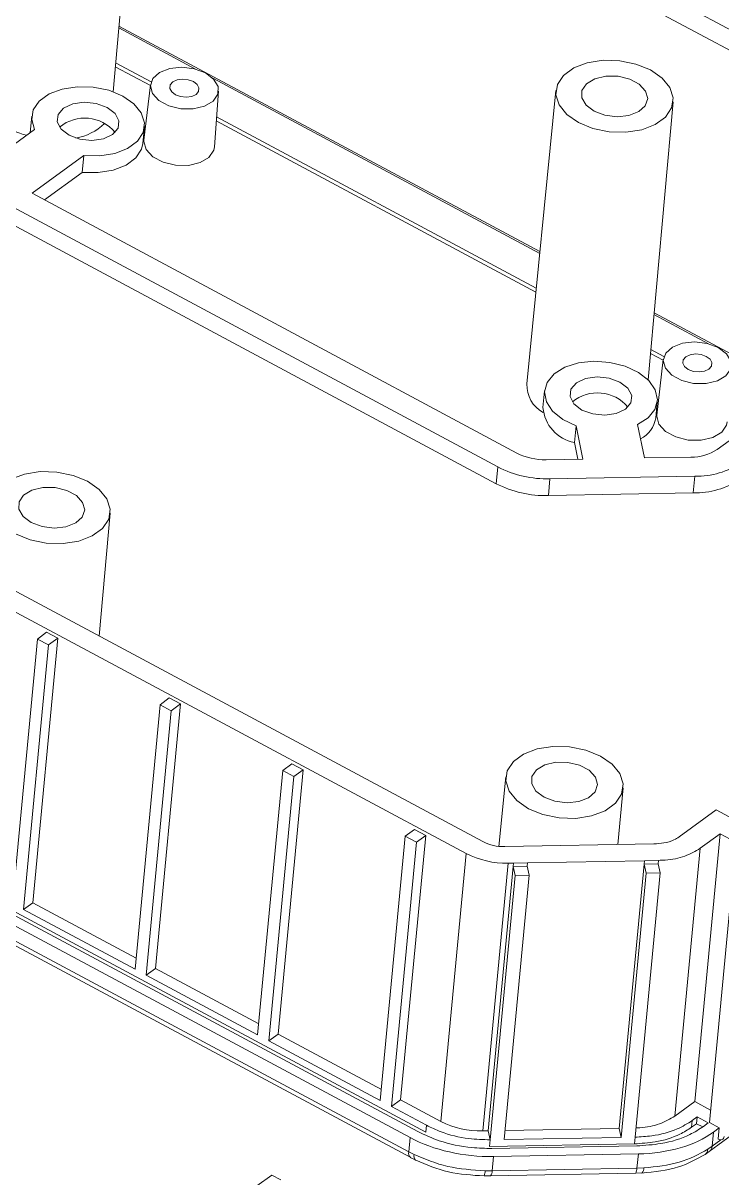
# Model space of a CAD drawing. Header units: inches. Extents: x 1153 to 4131, y 573 to 1071.
# Drawn here: x 1268 to 1302.6, y 632.6 to 689.7 of the extents above; entities that cross this region are included whole.
import ezdxf

# ---------------------------------------------------------------- set-up
doc = ezdxf.new("R2010")
doc.units = ezdxf.units.IN

# ---------------------------------------------------------------- blocks, each defined once
blk = doc.blocks.new('FGFG')
at = {"color": 7, "linetype": 'Continuous', "lineweight": 15}
for p, q in [((495.761, 958.099), (396.077, 1011.531)), ((394.914, 1010.682), (494.599, 957.25)), ((454.907, 940.302), (345.149, 999.134)), ((454.795, 939.12), (345.037, 997.951)), ((427.724, 966.824), (429.486, 986.378)), ((453.841, 913.826), (343.402, 973.022)), ((342.241, 972.173), (452.68, 912.976)), ((433.557, 968.423), (428.13, 971.332)), ((430.368, 967.321), (429.909, 963.388)), ((457.868, 955.392), (434.776, 967.77)), ((434.886, 962.917), (435.172, 966.867)), ((459.008, 966.899), (456.955, 946.169)), ((465.516, 946.468), (467.287, 966.116)), ((421.981, 965.107), (421.87, 963.933)), ((418.542, 961.5), (422.187, 964.165)), ((429.834, 963.171), (429.946, 964.354)), ((425.652, 962.308), (422.007, 959.643)), ((425.652, 962.308), (425.541, 961.125)), ((425.541, 961.125), (422.876, 959.177)), ((422.007, 959.643), (456.253, 941.286)), ((448.71, 892.909), (338.985, 951.723)), ((449.258, 893.327), (339.56, 952.126)), ((449.825, 893.301), (340.127, 952.1)), ((469.782, 949.006), (465.931, 951.07)), ((448.61, 891.91), (338.92, 950.705)), ((339.06, 950.285), (448.75, 891.49)), ((466.594, 947.904), (466.134, 943.97)), ((458.207, 945.69), (458.095, 944.507)), ((466.06, 943.754), (466.172, 944.937)), ((460.428, 943.221), (460.316, 942.038)), ((460.904, 940.864), (460.428, 943.221)), ((464.781, 943.299), (465.258, 940.942)), ((470.405, 941.541), (472.599, 943.145)), ((460.554, 940.858), (460.316, 942.038)), ((454.907, 940.302), (454.795, 939.12)), ((458.314, 940.817), (460.904, 940.864)), ((465.258, 940.942), (468.548, 941.001)), ((458.587, 939.465), (458.475, 938.282)), ((468.821, 939.649), (458.587, 939.465)), ((468.821, 939.649), (468.709, 938.466)), ((468.709, 938.466), (458.475, 938.282)), ((426.739, 928.353), (427.522, 937.045)), ((420.615, 909.455), (422.382, 928.143)), ((423.82, 928.197), (422.053, 909.509)), ((423.033, 928.619), (422.382, 928.143)), ((422.382, 928.143), (423.169, 927.721)), ((423.033, 928.619), (423.82, 928.197)), ((423.82, 928.197), (423.169, 927.721)), ((423.169, 927.721), (421.402, 909.033)), ((431.695, 923.976), (431.045, 923.5)), ((431.695, 923.976), (432.483, 923.554)), ((429.277, 904.812), (431.045, 923.5)), ((431.832, 923.078), (430.065, 904.39)), ((432.483, 923.554), (430.715, 904.865)), ((431.045, 923.5), (431.832, 923.078)), ((432.483, 923.554), (431.832, 923.078)), ((440.358, 919.332), (439.707, 918.857)), ((440.358, 919.332), (441.145, 918.91)), ((437.94, 900.169), (439.707, 918.857)), ((440.495, 918.435), (438.727, 899.746)), ((441.145, 918.91), (439.378, 900.222)), ((439.707, 918.857), (440.495, 918.435)), ((441.145, 918.91), (440.495, 918.435)), ((455.468, 918.41), (454.981, 913.491)), ((463.386, 913.617), (463.748, 917.627)), ((470.333, 916.072), (467.712, 914.155)), ((471.864, 915.251), (470.333, 916.072)), ((446.602, 895.525), (448.37, 914.213)), ((449.808, 914.267), (448.041, 895.579)), ((449.021, 914.689), (448.37, 914.213)), ((448.37, 914.213), (449.157, 913.791)), ((449.021, 914.689), (449.808, 914.267)), ((449.808, 914.267), (449.157, 913.791)), ((468.816, 895.45), (470.606, 914.375)), ((470.606, 914.375), (469.208, 913.353)), ((472.378, 913.425), (470.606, 914.375)), ((449.157, 913.791), (447.39, 895.103)), ((465.932, 913.663), (455.389, 913.473)), ((467.418, 894.429), (469.208, 913.353)), ((452.68, 912.976), (450.891, 894.051)), ((457.009, 912.33), (465.268, 912.478)), ((465.246, 912.242), (465.268, 912.478)), ((466.257, 912.497), (465.268, 912.478)), ((466.257, 912.497), (466.235, 912.261)), ((471.644, 912.889), (469.854, 893.964)), ((453.835, 893.381), (455.625, 912.306)), ((455.997, 912.077), (454.23, 893.388)), ((456.02, 912.313), (455.625, 912.306)), ((455.997, 912.077), (456.02, 912.313)), ((456.987, 912.094), (455.997, 912.077)), ((455.997, 912.077), (456.126, 911.441)), ((456.02, 912.313), (457.009, 912.33)), ((457.009, 912.33), (456.987, 912.094)), ((457.115, 911.459), (456.987, 912.094)), ((463.478, 893.554), (465.246, 912.242)), ((465.246, 912.242), (466.235, 912.261)), ((465.246, 912.242), (465.374, 911.607)), ((466.235, 912.261), (466.364, 911.625)), ((454.358, 892.753), (456.126, 911.441)), ((457.115, 911.459), (455.348, 892.77)), ((456.126, 911.441), (457.115, 911.459)), ((463.607, 892.919), (465.374, 911.607)), ((466.364, 911.625), (464.596, 892.937)), ((465.374, 911.607), (466.364, 911.625)), ((422.053, 909.509), (421.402, 909.033)), ((422.053, 909.509), (429.351, 905.597)), ((421.402, 909.033), (429.277, 904.812)), ((430.715, 904.865), (430.065, 904.39)), ((430.065, 904.39), (437.94, 900.169)), ((430.715, 904.865), (438.014, 900.953)), ((439.378, 900.222), (438.727, 899.746)), ((439.378, 900.222), (446.677, 896.31)), ((438.727, 899.746), (446.602, 895.525)), ((448.041, 895.579), (447.39, 895.103)), ((448.041, 895.579), (450.891, 894.051)), ((468.816, 895.45), (467.418, 894.429)), ((469.938, 894.849), (468.816, 895.45)), ((447.39, 895.103), (449.869, 893.774)), ((449.869, 893.774), (449.825, 893.301)), ((468.596, 893.638), (468.641, 894.111)), ((468.941, 893.89), (468.596, 893.638)), ((468.641, 894.111), (468.986, 894.364)), ((468.941, 893.89), (468.986, 894.364)), ((469.375, 893.658), (468.941, 893.89)), ((468.986, 894.364), (469.773, 893.941)), ((469.773, 893.941), (469.429, 893.689)), ((469.854, 893.964), (470.548, 893.592)), ((448.71, 892.909), (448.61, 891.91)), ((454.23, 893.388), (453.835, 893.381)), ((454.358, 892.753), (454.23, 893.388)), ((455.348, 892.77), (463.607, 892.919)), ((455.408, 893.409), (463.478, 893.554)), ((463.478, 893.554), (463.607, 892.919)), ((464.596, 892.937), (464.551, 892.463)), ((469.844, 891.924), (471.767, 893.33)), ((470.04, 892.295), (470.14, 893.294)), ((470.548, 893.592), (470.14, 893.294)), ((470.548, 893.592), (470.459, 892.811)), ((454.358, 892.753), (454.314, 892.28)), ((464.551, 892.463), (454.314, 892.28)), ((464.72, 892.322), (454.483, 892.138)), ((470.04, 892.295), (469.742, 892.087)), ((470.459, 892.811), (470.466, 892.807)), ((448.988, 891.714), (448.61, 891.91)), ((448.719, 891.511), (449.076, 891.325)), ((454.497, 890.566), (454.597, 891.569)), ((454.597, 891.569), (464.835, 891.753)), ((464.835, 891.753), (464.735, 890.75)), ((469.552, 891.721), (469.844, 891.924)), ((454.006, 890.564), (454.497, 890.566)), ((464.735, 890.75), (454.497, 890.566)), ((465.22, 890.765), (464.735, 890.75)), ((437.887, 889.49), (438.936, 890.257)), ((438.936, 890.257), (439.566, 889.919)), ((453.951, 890.205), (454.41, 890.209)), ((454.392, 890.201), (464.63, 890.385)), ((464.648, 890.392), (465.102, 890.406)), ((465.086, 890.399), (465.075, 890.398))]:
    blk.add_line(p, q, dxfattribs=at)
at = {"color": 8, "linetype": 'Continuous', "lineweight": 15}
for p, q in [((457.881, 955.525), (428.142, 971.465)), ((427.908, 968.861), (430.414, 967.517)), ((430.361, 967.26), (427.883, 968.588)), ((457.598, 952.661), (435.02, 964.763)), ((435.04, 965.038), (457.624, 952.932)), ((477.705, 944.899), (465.943, 951.204)), ((465.708, 948.599), (466.639, 948.1)), ((466.587, 947.842), (465.684, 948.327)), ((470.668, 892.754), (470.04, 892.295))]:
    blk.add_line(p, q, dxfattribs=at)
at = {"color": 7, "linetype": 'Continuous', "lineweight": 15, "flags": 128}
for points in [[(465.69, 968.36), (464.665, 968.78), (463.516, 969.014), (462.338, 969.045), (461.225, 968.87), (460.267, 968.503), (459.543, 967.973), (459.111, 967.325), (459.006, 966.609), (459.236, 965.885), (459.783, 965.211), (460.603, 964.641), (461.628, 964.222), (462.777, 963.987), (463.956, 963.956), (465.069, 964.132), (466.026, 964.499), (466.75, 965.028), (467.182, 965.677), (467.287, 966.392), (467.057, 967.116), (466.51, 967.791), (465.69, 968.36)], [(434.244, 968.154), (434.831, 967.713), (435.139, 967.186), (435.127, 966.644), (434.796, 966.16), (434.192, 965.8), (433.395, 965.612), (432.514, 965.621), (431.667, 965.827), (430.968, 966.201), (430.513, 966.693), (430.363, 967.237), (430.537, 967.759), (431.013, 968.188), (431.725, 968.467), (432.579, 968.558), (433.458, 968.449), (434.244, 968.154)], [(425.652, 962.308), (426.781, 962.286), (427.843, 962.46), (428.755, 962.816), (429.442, 963.326), (429.85, 963.95), (429.946, 964.635), (429.722, 965.329), (429.196, 965.974), (428.411, 966.52), (427.429, 966.922), (426.329, 967.147), (425.2, 967.179), (424.132, 967.014), (423.212, 966.666), (422.512, 966.162), (422.09, 965.544), (421.979, 964.86), (422.187, 964.165)], [(432.134, 966.611), (432.495, 966.478), (432.897, 966.437), (433.28, 966.492), (433.585, 966.637), (433.766, 966.848), (433.795, 967.093), (433.667, 967.336), (433.403, 967.538), (433.042, 967.671), (432.639, 967.712), (432.256, 967.657), (431.951, 967.512), (431.771, 967.302), (431.742, 967.056), (431.869, 966.813), (432.134, 966.611)], [(461.709, 965.45), (461.137, 965.879), (460.837, 966.392), (460.849, 966.92), (461.171, 967.391), (461.76, 967.742), (462.536, 967.926), (463.395, 967.917), (464.22, 967.716), (464.9, 967.352), (465.343, 966.872), (465.49, 966.342), (465.32, 965.834), (464.857, 965.416), (464.162, 965.144), (463.331, 965.056), (462.475, 965.162), (461.709, 965.45)], [(427.696, 963.802), (428.079, 964.249), (428.14, 964.77), (427.87, 965.284), (427.31, 965.715), (426.544, 965.995), (425.69, 966.083), (424.878, 965.965), (424.231, 965.659), (423.848, 965.212), (423.787, 964.692), (424.057, 964.177), (424.618, 963.747), (425.383, 963.466), (426.237, 963.378), (427.049, 963.496), (427.696, 963.802)], [(425.541, 961.125), (426.669, 961.103), (427.731, 961.277), (428.643, 961.633), (429.33, 962.144), (429.738, 962.767), (429.834, 963.171)], [(434.886, 962.917), (434.84, 962.686), (434.497, 962.184), (433.87, 961.811), (433.045, 961.616), (432.132, 961.626), (431.254, 961.839), (430.53, 962.227), (430.059, 962.737), (429.903, 963.3), (429.909, 963.388)], [(470.47, 948.736), (471.057, 948.296), (471.365, 947.769), (471.353, 947.227), (471.022, 946.743), (470.417, 946.382), (469.621, 946.194), (468.739, 946.204), (467.892, 946.409), (467.194, 946.784), (466.739, 947.276), (466.588, 947.82), (466.762, 948.341), (467.238, 948.771), (467.951, 949.05), (468.805, 949.141), (469.684, 949.031), (470.47, 948.736)], [(464.781, 943.299), (465.528, 943.776), (466.006, 944.376), (466.178, 945.052), (466.029, 945.749), (465.572, 946.41), (464.844, 946.984), (463.902, 947.424), (462.822, 947.693), (461.692, 947.772), (460.602, 947.654), (459.639, 947.347), (458.881, 946.877), (458.389, 946.281), (458.202, 945.608), (458.335, 944.911), (458.778, 944.246), (459.494, 943.667), (460.428, 943.221)], [(468.359, 947.193), (468.095, 947.396), (467.968, 947.639), (467.996, 947.884), (468.177, 948.095), (468.482, 948.239), (468.865, 948.295), (469.268, 948.253), (469.628, 948.121), (469.893, 947.918), (470.02, 947.676), (469.991, 947.43), (469.811, 947.219), (469.506, 947.075), (469.123, 947.02), (468.72, 947.061), (468.359, 947.193)], [(463.922, 944.385), (464.305, 944.832), (464.366, 945.352), (464.096, 945.867), (463.535, 946.297), (462.77, 946.578), (461.916, 946.666), (461.104, 946.548), (460.457, 946.242), (460.074, 945.795), (460.013, 945.274), (460.283, 944.76), (460.843, 944.329), (461.609, 944.049), (462.463, 943.961), (463.275, 944.079), (463.922, 944.385)], [(471.112, 943.5), (471.065, 943.268), (470.723, 942.767), (470.096, 942.394), (469.27, 942.199), (468.357, 942.208), (467.479, 942.422), (466.756, 942.809), (466.284, 943.319), (466.128, 943.883), (466.134, 943.97)], [(425.925, 939.289), (424.9, 939.708), (423.751, 939.943), (422.573, 939.974), (421.46, 939.798), (420.502, 939.431), (419.778, 938.902), (419.346, 938.253), (419.241, 937.538), (419.471, 936.814), (420.018, 936.139), (420.838, 935.569), (421.863, 935.15), (423.012, 934.916), (424.191, 934.885), (425.304, 935.06), (426.261, 935.427), (426.985, 935.957), (427.417, 936.605), (427.522, 937.321), (427.292, 938.045), (426.745, 938.719), (425.925, 939.289)], [(421.944, 936.378), (421.373, 936.808), (421.072, 937.321), (421.084, 937.849), (421.406, 938.32), (421.995, 938.671), (422.771, 938.854), (423.63, 938.845), (424.455, 938.645), (425.135, 938.28), (425.578, 937.801), (425.725, 937.271), (425.555, 936.763), (425.092, 936.345), (424.397, 936.073), (423.566, 935.984), (422.71, 936.091), (421.944, 936.378)], [(462.151, 919.872), (461.125, 920.291), (459.977, 920.525), (458.798, 920.556), (457.685, 920.381), (456.728, 920.014), (456.004, 919.485), (455.572, 918.836), (455.467, 918.121), (455.697, 917.396), (456.244, 916.722), (457.063, 916.152), (458.089, 915.733), (459.238, 915.498), (460.416, 915.468), (461.529, 915.643), (462.486, 916.01), (463.211, 916.539), (463.643, 917.188), (463.748, 917.903), (463.518, 918.628), (462.971, 919.302), (462.151, 919.872)], [(458.17, 916.961), (457.598, 917.39), (457.298, 917.903), (457.31, 918.431), (457.632, 918.903), (458.221, 919.254), (458.997, 919.437), (459.855, 919.428), (460.68, 919.227), (461.36, 918.863), (461.804, 918.383), (461.95, 917.854), (461.781, 917.345), (461.317, 916.927), (460.623, 916.655), (459.792, 916.567), (458.935, 916.674), (458.17, 916.961)], [(470.897, 892.984), (470.881, 892.912), (470.851, 892.852), (470.808, 892.805), (470.753, 892.772), (470.689, 892.756), (470.618, 892.757), (470.543, 892.774), (470.466, 892.807)], [(449.076, 891.325), (449.091, 891.314), (449.112, 891.303)], [(453.951, 890.205), (453.951, 890.204), (453.94, 890.198)], [(464.63, 890.385), (464.647, 890.391), (464.648, 890.392)], [(465.102, 890.406), (465.1, 890.405), (465.097, 890.403)]]:
    blk.add_lwpolyline(points, dxfattribs=at)
at = {"color": 7, "linetype": 'Continuous', "lineweight": 15}
for centre, radius, start, end in [((422.138, 966.713), 2.998, 185.40423, 260.26491), ((425.721, 962.159), 2.801, 39.82206, 129.37247), ((424.422, 967.367), 3.883, 280.05951, 313.97246), ((459.163, 946.097), 2.209, 178.13077, 241.32394), ((461.946, 942.742), 2.801, 39.82218, 129.37237), ((460.807, 944.712), 2.719, 184.32731, 259.6005), ((464.063, 944.084), 2.024, 297.15187, 350.61485), ((458.203, 945.096), 4.28, 242.88544, 271.47617), ((468.598, 944.293), 3.292, 269.1166, 303.27244), ((458.39, 947.105), 7.643, 242.88542, 271.47618), ((468.912, 945.527), 5.879, 269.11634, 303.27257), ((468.8, 944.345), 5.879, 269.11634, 303.27257), ((458.278, 945.922), 7.643, 242.88542, 271.47618), ((455.306, 916.681), 3.209, 242.84976, 271.47833), ((455.467, 918.418), 6.114, 242.88542, 271.47622), ((453.677, 899.493), 6.114, 242.88542, 271.47622)]:
    blk.add_arc(centre, radius, start, end, dxfattribs=at)
at = {"color": 8, "linetype": 'Continuous', "lineweight": 15}
for centre, radius, start, end in [((469.261, 892.104), 0.481, 306.24541, 358.03468), ((469.523, 892.331), 0.518, 308.30162, 356.09407), ((449.001, 891.808), 0.405, 165.27883, 231.6921), ((449.405, 891.605), 0.431, 165.25362, 220.44201), ((452.835, 890.561), 1.171, 342.33804, 0.15103), ((453.989, 890.514), 0.51, 322.18571, 5.94968), ((463.936, 890.755), 0.799, 333.00691, 359.67622), ((464.645, 890.755), 0.575, 322.59926, 0.96211)]:
    blk.add_arc(centre, radius, start, end, dxfattribs=at)
at = {"color": 7, "linetype": 'Continuous', "lineweight": 15}
for centre, start_param, end_param in [((453.603, 896.489), 4.109874, 4.89512), ((463.841, 896.673), 4.89512, 5.680366)]:
    blk.add_ellipse(centre, major_axis=(7.964, -0.754), ratio=0.610629, start_param=start_param, end_param=end_param, dxfattribs=at)
for points, knots in [([(467.712, 914.155), (467.596, 914.082), (467.296, 913.891), (466.675, 913.712), (466.167, 913.678), (465.932, 913.663)], [0, 0, 0, 0, 0.251598, 0.653684, 1, 1, 1, 1]), ([(469.208, 913.353), (468.862, 913.15), (468.171, 912.743), (467.063, 912.531), (466.415, 912.504), (466.257, 912.497)], [0, 0, 0, 0, 0.430978, 0.862067, 1, 1, 1, 1]), ([(449.869, 893.774), (450.202, 893.615), (451.097, 893.187), (452.667, 892.801), (453.853, 892.767), (454.358, 892.753)], [0, 0, 0, 0, 0.25364, 0.682416, 1, 1, 1, 1]), ([(464.596, 892.937), (464.992, 892.959), (466.058, 893.019), (467.505, 893.408), (468.302, 893.901), (468.641, 894.111)], [0, 0, 0, 0, 0.253641, 0.682369, 1, 1, 1, 1]), ([(467.418, 894.429), (467.072, 894.226), (466.38, 893.82), (465.336, 893.613), (464.751, 893.587), (464.657, 893.582)], [0, 0, 0, 0, 0.456334, 0.912786, 1, 1, 1, 1]), ([(469.429, 893.689), (469.119, 893.491), (468.285, 892.959), (466.653, 892.448), (465.297, 892.359), (464.72, 892.322)], [0, 0, 0, 0, 0.2536, 0.682386, 1, 1, 1, 1]), ([(454.483, 892.138), (454.015, 892.147), (452.755, 892.172), (450.901, 892.561), (449.748, 893.098), (449.258, 893.327)], [0, 0, 0, 0, 0.253602, 0.68234, 1, 1, 1, 1]), ([(468.596, 893.638), (468.33, 893.468), (467.614, 893.011), (466.211, 892.572), (465.047, 892.496), (464.551, 892.463)], [0, 0, 0, 0, 0.253641, 0.682416, 1, 1, 1, 1]), ([(469.742, 892.087), (469.1, 891.737), (467.809, 891.031), (466.087, 890.854), (465.22, 890.765)], [0, 0, 0, 0, 0.496721, 1, 1, 1, 1]), ([(454.006, 890.564), (453.105, 890.621), (451.314, 890.734), (449.76, 891.389), (448.988, 891.714)], [0, 0, 0, 0, 0.50328, 1, 1, 1, 1]), ([(449.112, 891.303), (449.865, 890.987), (451.367, 890.356), (453.084, 890.25), (453.94, 890.198)], [0, 0, 0, 0, 0.5010069, 1, 1, 1, 1]), ([(465.075, 890.398), (465.974, 890.492), (467.653, 890.668), (468.945, 891.383), (469.546, 891.716)], [0, 0, 0, 0, 0.535139, 1, 1, 1, 1])]:
    blk.add_open_spline(points, degree=3, knots=knots, dxfattribs=at)

msp = doc.modelspace()

# ---------------------------------------------------------------- block references
at = {"xscale": 0.7000000000000455, "yscale": 0.6999999999999886, "zscale": 0.7}
msp.add_blockref('FGFG', (973.056, 9.572), dxfattribs=at)

doc.saveas('drawing.dxf')
